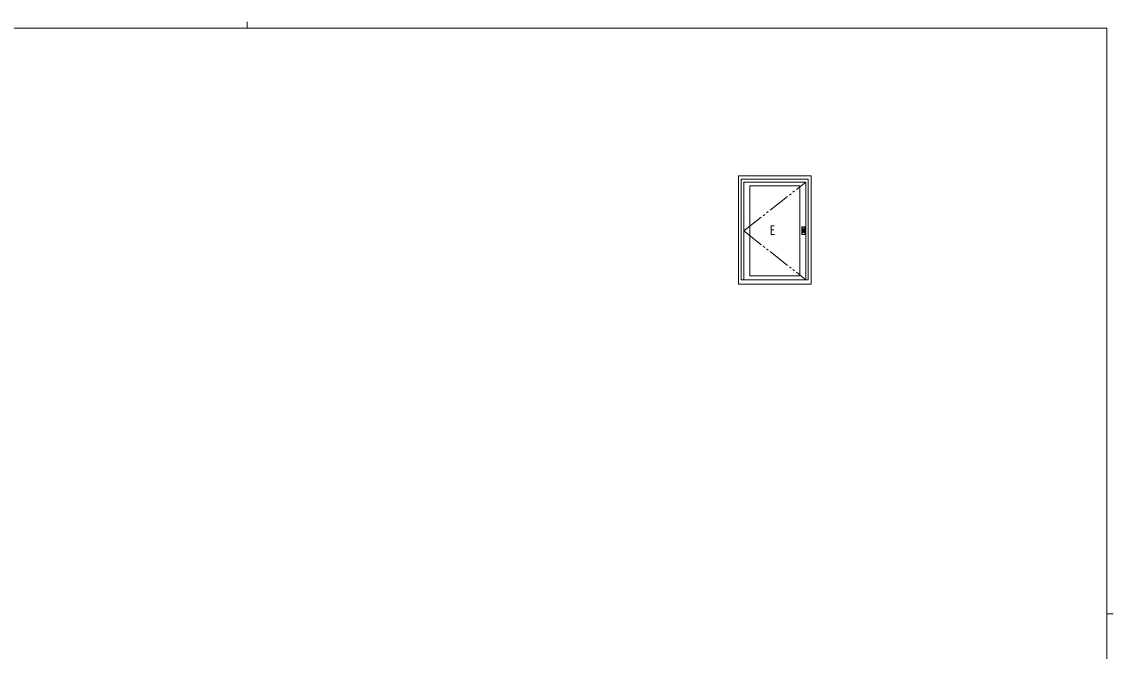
# Model space of a CAD drawing. Units: millimetres on the paper. Extents: x -397 to 397, y -282 to 282.
# Drawn here: x -109.9 to 378.9, y 0 to 282.1 of the extents above; entities that cross this region are included whole.
import ezdxf
from ezdxf.enums import TextEntityAlignment as Align

# ---------------------------------------------------------------- set-up
doc = ezdxf.new("R2010")
doc.units = ezdxf.units.MM
doc.linetypes.add('USER3', pattern=[15, 10, -1, 1, -1, 1, -1])
doc.layers.add('0-1_YKK_ZWAK', color=7, linetype='Continuous', lineweight=18)
doc.layers.add('0-7_YKK_A1', color=4, linetype='Continuous', lineweight=18)
doc.styles.add('ＭＳ ゴシック', font='')
doc.styles.get('ＭＳ ゴシック').set_extended_font_data('MS Gothic')

msp = doc.modelspace()

# ---------------------------------------------------------------- linework, layer by layer
at = {"layer": '0-1_YKK_ZWAK'}
for p, q in [((376.092, 279.312), (-393.908, 279.312)), ((-8.894, 282.112), (-8.894, 279.312)), ((376.092, 279.312), (376.092, -245.688)), ((376.092, 16.812), (378.892, 16.812))]:
    msp.add_line(p, q, dxfattribs=at)
at = {"layer": '0-7_YKK_A1'}
for p, q in [((211.092, 213.034), (243.592, 213.034)), ((211.092, 164.534), (211.092, 213.034)), ((212.342, 211.534), (242.342, 211.534)), ((212.342, 166.534), (212.342, 211.534)), ((213.442, 210.234), (241.242, 210.234)), ((213.442, 166.534), (213.442, 210.234)), ((241.242, 166.534), (241.242, 210.234)), ((242.342, 166.534), (242.342, 211.534)), ((243.592, 164.534), (243.592, 213.034)), ((216.192, 208.634), (238.492, 208.634)), ((216.192, 168.284), (216.192, 208.634)), ((238.492, 208.634), (238.492, 168.284)), ((239.492, 190.16), (239.493, 190.17)), ((239.492, 190.16), (239.493, 190.17)), ((239.492, 190.16), (239.532, 190.131)), ((239.492, 188.459), (239.492, 190.16)), ((239.492, 190.16), (239.532, 190.131)), ((239.492, 188.459), (239.492, 190.16)), ((239.492, 188.459), (239.492, 186.759)), ((239.492, 188.459), (239.492, 186.759)), ((239.492, 186.759), (239.532, 186.788)), ((239.492, 186.759), (239.532, 186.788)), ((239.492, 186.759), (239.493, 186.749)), ((239.492, 186.759), (239.493, 186.749)), ((239.493, 190.17), (239.496, 190.179)), ((239.493, 190.17), (239.496, 190.179)), ((239.493, 186.749), (239.496, 186.74)), ((239.493, 186.749), (239.496, 186.74)), ((239.496, 190.179), (239.5, 190.187)), ((239.496, 190.179), (239.5, 190.187)), ((239.496, 186.74), (239.5, 186.732)), ((239.496, 186.74), (239.5, 186.732)), ((239.5, 190.187), (239.506, 190.195)), ((239.5, 190.187), (239.506, 190.195)), ((239.5, 186.732), (239.506, 186.724)), ((239.5, 186.732), (239.506, 186.724)), ((239.506, 190.195), (239.514, 190.201)), ((239.506, 190.195), (239.514, 190.201)), ((239.506, 186.724), (239.514, 186.718)), ((239.506, 186.724), (239.514, 186.718)), ((239.514, 190.201), (239.523, 190.206)), ((239.514, 190.201), (239.523, 190.206)), ((239.514, 186.718), (239.523, 186.713)), ((239.514, 186.718), (239.523, 186.713)), ((239.523, 190.206), (239.532, 190.209)), ((239.523, 190.206), (239.532, 190.209)), ((239.523, 186.713), (239.532, 186.71)), ((239.523, 186.713), (239.532, 186.71)), ((239.532, 190.209), (239.542, 190.209)), ((239.532, 190.209), (239.542, 190.209)), ((239.532, 190.131), (239.533, 190.141)), ((239.532, 190.131), (239.533, 190.141)), ((239.532, 189.259), (239.532, 190.131)), ((239.532, 189.259), (239.532, 190.131)), ((239.542, 189.259), (239.532, 189.259)), ((239.542, 189.259), (239.532, 189.259)), ((239.532, 187.659), (239.532, 186.788)), ((239.542, 187.659), (239.532, 187.659)), ((239.532, 187.659), (239.532, 186.788)), ((239.542, 187.659), (239.532, 187.659)), ((239.532, 186.788), (239.533, 186.778)), ((239.532, 186.788), (239.533, 186.778)), ((239.532, 186.71), (239.542, 186.709)), ((239.532, 186.71), (239.542, 186.709)), ((239.533, 190.141), (239.535, 190.15)), ((239.533, 190.141), (239.535, 190.15)), ((239.533, 186.778), (239.535, 186.769)), ((239.533, 186.778), (239.535, 186.769)), ((239.535, 190.15), (239.54, 190.159)), ((239.535, 190.15), (239.54, 190.159)), ((239.535, 186.769), (239.54, 186.76)), ((239.535, 186.769), (239.54, 186.76)), ((239.537, 190.13), (239.537, 190.082)), ((239.537, 190.13), (239.537, 190.082)), ((239.537, 189.259), (239.537, 190.082)), ((239.537, 189.259), (239.537, 190.082)), ((239.537, 187.659), (239.537, 186.837)), ((239.537, 187.659), (239.537, 186.837)), ((239.537, 186.789), (239.537, 186.837)), ((239.537, 186.789), (239.537, 186.837)), ((239.54, 190.159), (239.546, 190.167)), ((239.54, 190.159), (239.546, 190.167)), ((239.54, 186.76), (239.546, 186.752)), ((239.54, 186.76), (239.546, 186.752)), ((239.582, 190.181), (239.542, 190.209)), ((239.542, 190.209), (240.842, 190.209)), ((239.582, 190.181), (239.542, 190.209)), ((239.542, 190.209), (240.842, 190.209)), ((239.542, 189.259), (239.543, 189.259)), ((239.542, 189.259), (239.543, 189.259)), ((239.542, 187.659), (239.543, 187.659)), ((239.542, 187.659), (239.543, 187.659)), ((239.582, 186.738), (239.542, 186.709)), ((239.582, 186.738), (239.542, 186.709)), ((239.542, 186.709), (240.842, 186.709)), ((239.542, 186.709), (240.842, 186.709)), ((239.543, 189.259), (239.623, 189.259)), ((239.543, 189.259), (239.623, 189.259)), ((239.543, 187.659), (239.623, 187.659)), ((239.543, 187.659), (239.623, 187.659)), ((239.546, 190.167), (239.554, 190.173)), ((239.546, 190.167), (239.554, 190.173)), ((239.546, 186.752), (239.554, 186.746)), ((239.546, 186.752), (239.554, 186.746)), ((239.554, 190.173), (239.562, 190.177)), ((239.554, 190.173), (239.562, 190.177)), ((239.554, 186.746), (239.562, 186.742)), ((239.554, 186.746), (239.562, 186.742)), ((239.562, 190.177), (239.572, 190.18)), ((239.562, 190.177), (239.572, 190.18)), ((239.562, 186.742), (239.572, 186.739)), ((239.562, 186.742), (239.572, 186.739)), ((239.572, 190.18), (239.582, 190.181)), ((239.572, 190.18), (239.582, 190.181)), ((239.572, 186.739), (239.582, 186.738)), ((239.572, 186.739), (239.582, 186.738)), ((239.582, 190.181), (240.802, 190.181)), ((239.582, 190.181), (240.802, 190.181)), ((239.582, 186.738), (240.802, 186.738)), ((239.582, 186.738), (240.802, 186.738)), ((239.587, 190.179), (239.992, 190.179)), ((239.587, 190.179), (239.992, 190.179)), ((239.587, 186.74), (239.992, 186.74)), ((239.587, 186.74), (239.992, 186.74)), ((240.761, 189.259), (239.623, 189.259)), ((240.761, 189.259), (239.623, 189.259)), ((240.761, 187.659), (239.623, 187.659)), ((240.761, 187.659), (239.623, 187.659)), ((239.992, 190.172), (240.392, 190.172)), ((239.992, 190.172), (240.392, 190.172)), ((240.392, 190.179), (240.392, 190.172)), ((240.392, 190.179), (240.797, 190.179)), ((240.392, 190.179), (240.392, 190.172)), ((240.392, 190.179), (240.797, 190.179)), ((240.392, 186.74), (240.797, 186.74)), ((240.392, 186.74), (240.797, 186.74)), ((240.759, 188.854), (240.759, 188.459)), ((240.759, 188.854), (240.759, 188.459)), ((240.84, 189.259), (240.76, 189.259)), ((240.84, 189.259), (240.76, 189.259)), ((240.84, 187.659), (240.76, 187.659)), ((240.84, 187.659), (240.76, 187.659)), ((240.761, 189.259), (240.841, 189.259)), ((240.761, 189.259), (240.841, 189.259)), ((240.761, 187.659), (240.841, 187.659)), ((240.761, 187.659), (240.841, 187.659)), ((240.842, 190.209), (240.802, 190.181)), ((240.842, 190.209), (240.802, 190.181)), ((240.802, 190.181), (240.812, 190.18)), ((240.802, 190.181), (240.812, 190.18)), ((240.802, 186.738), (240.812, 186.739)), ((240.802, 186.738), (240.812, 186.739)), ((240.842, 186.709), (240.802, 186.738)), ((240.842, 186.709), (240.802, 186.738)), ((240.812, 190.18), (240.821, 190.177)), ((240.812, 190.18), (240.821, 190.177)), ((240.812, 186.739), (240.821, 186.742)), ((240.812, 186.739), (240.821, 186.742)), ((240.821, 190.177), (240.83, 190.173)), ((240.821, 190.177), (240.83, 190.173)), ((240.821, 186.742), (240.83, 186.746)), ((240.821, 186.742), (240.83, 186.746)), ((240.83, 190.173), (240.837, 190.167)), ((240.83, 190.173), (240.837, 190.167)), ((240.83, 186.746), (240.837, 186.752)), ((240.83, 186.746), (240.837, 186.752)), ((240.837, 190.167), (240.844, 190.159)), ((240.837, 190.167), (240.844, 190.159)), ((240.837, 186.752), (240.844, 186.76)), ((240.837, 186.752), (240.844, 186.76)), ((240.839, 188.459), (240.839, 188.854)), ((240.839, 188.459), (240.839, 188.854)), ((240.841, 189.259), (240.842, 189.259)), ((240.841, 189.259), (240.842, 189.259)), ((240.841, 187.659), (240.842, 187.659)), ((240.841, 187.659), (240.842, 187.659)), ((240.842, 190.209), (240.852, 190.209)), ((240.842, 190.209), (240.852, 190.209)), ((240.842, 189.259), (240.852, 189.259)), ((240.842, 189.259), (240.852, 189.259)), ((240.842, 187.659), (240.852, 187.659)), ((240.842, 187.659), (240.852, 187.659)), ((240.842, 186.709), (240.852, 186.71)), ((240.842, 186.709), (240.852, 186.71)), ((240.844, 190.159), (240.848, 190.15)), ((240.844, 190.159), (240.848, 190.15)), ((240.844, 186.76), (240.848, 186.769)), ((240.844, 186.76), (240.848, 186.769)), ((240.847, 190.082), (240.847, 190.13)), ((240.847, 190.082), (240.847, 190.13)), ((240.847, 190.082), (240.847, 189.259)), ((240.847, 190.082), (240.847, 189.259)), ((240.847, 186.837), (240.847, 187.659)), ((240.847, 186.837), (240.847, 187.659)), ((240.847, 186.837), (240.847, 186.789)), ((240.847, 186.837), (240.847, 186.789)), ((240.848, 190.15), (240.851, 190.141)), ((240.848, 190.15), (240.851, 190.141)), ((240.848, 186.769), (240.851, 186.778)), ((240.848, 186.769), (240.851, 186.778)), ((240.851, 190.141), (240.852, 190.131)), ((240.851, 190.141), (240.852, 190.131)), ((240.851, 186.778), (240.852, 186.788)), ((240.851, 186.778), (240.852, 186.788)), ((240.852, 190.209), (240.861, 190.206)), ((240.852, 190.209), (240.861, 190.206)), ((240.852, 190.131), (240.892, 190.16)), ((240.852, 190.131), (240.892, 190.16)), ((240.852, 190.131), (240.852, 189.259)), ((240.852, 190.131), (240.852, 189.259)), ((240.852, 186.788), (240.852, 187.659)), ((240.852, 186.788), (240.852, 187.659)), ((240.852, 186.788), (240.892, 186.759)), ((240.852, 186.788), (240.892, 186.759)), ((240.852, 186.71), (240.861, 186.713)), ((240.852, 186.71), (240.861, 186.713)), ((240.861, 190.206), (240.87, 190.201)), ((240.861, 190.206), (240.87, 190.201)), ((240.861, 186.713), (240.87, 186.718)), ((240.861, 186.713), (240.87, 186.718)), ((240.87, 190.201), (240.877, 190.195)), ((240.87, 190.201), (240.877, 190.195)), ((240.87, 186.718), (240.877, 186.724)), ((240.87, 186.718), (240.877, 186.724)), ((240.877, 190.195), (240.883, 190.187)), ((240.877, 190.195), (240.883, 190.187)), ((240.877, 186.724), (240.883, 186.732)), ((240.877, 186.724), (240.883, 186.732)), ((240.883, 190.187), (240.888, 190.179)), ((240.883, 190.187), (240.888, 190.179)), ((240.883, 186.732), (240.888, 186.74)), ((240.883, 186.732), (240.888, 186.74)), ((240.888, 190.179), (240.891, 190.17)), ((240.888, 190.179), (240.891, 190.17)), ((240.888, 186.74), (240.891, 186.749)), ((240.888, 186.74), (240.891, 186.749)), ((240.891, 190.17), (240.892, 190.16)), ((240.891, 190.17), (240.892, 190.16)), ((240.891, 186.749), (240.892, 186.759)), ((240.891, 186.749), (240.892, 186.759)), ((240.892, 190.16), (240.892, 188.459)), ((240.892, 190.16), (240.892, 188.459)), ((240.892, 186.759), (240.892, 188.459)), ((240.892, 186.759), (240.892, 188.459)), ((212.342, 166.534), (242.342, 166.534)), ((216.192, 168.284), (238.492, 168.284)), ((211.092, 164.534), (243.592, 164.534))]:
    msp.add_line(p, q, dxfattribs=at)
at = {"layer": '0-7_YKK_A1', "linetype": 'USER3'}
for q in [(241.242, 210.234), (241.242, 166.534)]:
    msp.add_line((213.442, 188.384), q, dxfattribs=at)
at = {"layer": '0-7_YKK_A1'}
for points in [[(239.537, 190.082), (239.541, 189.686), (239.543, 189.259)], [(239.537, 190.082), (239.541, 189.686), (239.543, 189.259)], [(239.537, 186.837), (239.541, 187.233), (239.543, 187.659)], [(239.537, 186.837), (239.541, 187.233), (239.543, 187.659)], [(240.76, 189.259), (239.623, 189.259), (239.544, 189.259)], [(240.76, 189.259), (239.623, 189.259), (239.544, 189.259)], [(239.544, 189.259), (239.544, 189.183), (239.546, 188.459)], [(239.544, 189.259), (239.544, 189.183), (239.546, 188.459)], [(239.544, 187.659), (239.544, 187.736), (239.546, 188.459)], [(239.544, 187.659), (239.544, 187.736), (239.546, 188.459)], [(240.76, 187.659), (239.623, 187.659), (239.544, 187.659)], [(240.76, 187.659), (239.623, 187.659), (239.544, 187.659)], [(239.623, 189.259), (239.62, 189.694), (239.616, 190.132)], [(239.616, 190.132), (239.848, 190.129), (240.082, 190.127), (240.323, 190.127), (240.564, 190.129), (240.663, 190.13), (240.768, 190.132)], [(239.623, 189.259), (239.62, 189.694), (239.616, 190.132)], [(239.616, 190.132), (239.848, 190.129), (240.082, 190.127), (240.323, 190.127), (240.564, 190.129), (240.663, 190.13), (240.768, 190.132)], [(239.623, 187.659), (239.62, 187.225), (239.616, 186.787)], [(239.623, 187.659), (239.62, 187.225), (239.616, 186.787)], [(239.616, 186.787), (239.848, 186.79), (240.082, 186.792), (240.323, 186.792), (240.564, 186.79), (240.663, 186.789), (240.768, 186.787)], [(239.616, 186.787), (239.848, 186.79), (240.082, 186.792), (240.323, 186.792), (240.564, 186.79), (240.663, 186.789), (240.768, 186.787)], [(239.625, 188.459), (239.624, 189.186), (239.623, 189.259)], [(239.625, 188.459), (239.624, 189.186), (239.623, 189.259)], [(239.625, 188.459), (239.624, 187.732), (239.623, 187.659)], [(239.625, 188.459), (239.624, 187.732), (239.623, 187.659)], [(240.758, 190.176), (240.557, 190.173), (240.328, 190.171), (240.097, 190.171), (239.86, 190.172), (239.626, 190.176)], [(240.758, 190.176), (240.557, 190.173), (240.328, 190.171), (240.097, 190.171), (239.86, 190.172), (239.626, 190.176)], [(240.758, 186.743), (240.557, 186.746), (240.328, 186.748), (240.097, 186.748), (239.86, 186.747), (239.626, 186.743)], [(240.758, 186.743), (240.557, 186.746), (240.328, 186.748), (240.097, 186.748), (239.86, 186.747), (239.626, 186.743)], [(240.76, 187.659), (240.76, 187.732), (240.758, 188.459)], [(240.76, 187.659), (240.76, 187.732), (240.758, 188.459)], [(240.76, 189.259), (240.76, 189.186), (240.759, 188.854)], [(240.76, 189.259), (240.76, 189.186), (240.759, 188.854)], [(240.768, 190.132), (240.763, 189.694), (240.761, 189.259)], [(240.768, 190.132), (240.763, 189.694), (240.761, 189.259)], [(240.768, 186.787), (240.763, 187.225), (240.761, 187.659)], [(240.768, 186.787), (240.763, 187.225), (240.761, 187.659)], [(240.838, 188.459), (240.839, 187.736), (240.84, 187.659)], [(240.838, 188.459), (240.839, 187.736), (240.84, 187.659)], [(240.839, 188.854), (240.839, 189.183), (240.84, 189.259)], [(240.839, 188.854), (240.839, 189.183), (240.84, 189.259)], [(240.841, 189.259), (240.843, 189.686), (240.847, 190.082)], [(240.841, 189.259), (240.843, 189.686), (240.847, 190.082)], [(240.841, 187.659), (240.843, 187.233), (240.847, 186.837)], [(240.841, 187.659), (240.843, 187.233), (240.847, 186.837)]]:
    msp.add_lwpolyline(points, dxfattribs=at)
for radius in [0.5, 0.5, 0.45, 0.45, 0.125, 0.125]:
    msp.add_circle((240.192, 188.459), radius, dxfattribs=at)
for centre, radius, start, end in [((239.587, 190.129), 0.0496, 89.56101, 179.42503), ((239.587, 190.129), 0.0496, 89.56101, 179.42503), ((239.614, 188.824), 1.308, 89.89248, 93.35893), ((239.614, 188.824), 1.308, 89.89248, 93.35893), ((239.614, 188.095), 1.308, 266.64107, 270.10752), ((239.587, 186.79), 0.0496, 180.57497, 270.43899), ((239.614, 188.095), 1.308, 266.64107, 270.10752), ((239.587, 186.79), 0.0496, 180.57497, 270.43899), ((239.62, 190.33), 0.155, 257.69094, 272.22688), ((239.62, 190.33), 0.155, 257.69094, 272.22688), ((239.62, 186.589), 0.155, 87.77312, 102.30906), ((239.62, 186.589), 0.155, 87.77312, 102.30906), ((239.687, 190.139), 0.0716, 148.94106, 185.22585), ((239.687, 190.139), 0.0716, 148.94106, 185.22585), ((239.687, 186.78), 0.0716, 174.77415, 211.05894), ((239.687, 186.78), 0.0716, 174.77415, 211.05894), ((240.696, 190.139), 0.0716, 354.77415, 31.05894), ((240.696, 190.139), 0.0716, 354.77415, 31.05894), ((240.696, 186.78), 0.0716, 328.94106, 5.22585), ((240.696, 186.78), 0.0716, 328.94106, 5.22585), ((240.761, 190.36), 0.185, 268.95419, 281.12799), ((240.761, 190.36), 0.185, 268.95419, 281.12799), ((240.761, 186.559), 0.185, 78.87201, 91.04581), ((240.761, 186.559), 0.185, 78.87201, 91.04581), ((240.768, 188.769), 1.363, 86.71104, 90.03754), ((240.768, 188.769), 1.363, 86.71104, 90.03754), ((240.768, 188.15), 1.363, 269.96246, 273.28896), ((240.768, 188.15), 1.363, 269.96246, 273.28896), ((240.797, 190.129), 0.0497, 0.64269, 90.37127), ((240.797, 190.129), 0.0497, 0.64269, 90.37127), ((240.797, 186.79), 0.0497, 269.62873, 359.35731), ((240.797, 186.79), 0.0497, 269.62873, 359.35731)]:
    msp.add_arc(centre, radius, start, end, dxfattribs=at)

# ---------------------------------------------------------------- texts
at = {"layer": '0-7_YKK_A1', "color": 7, "style": 'ＭＳ ゴシック', "width": 0.8}
msp.add_text('E', height=4.399, dxfattribs=at).set_placement((225.088, 185.194), align=Align.BOTTOM_LEFT)

doc.saveas('drawing.dxf')
